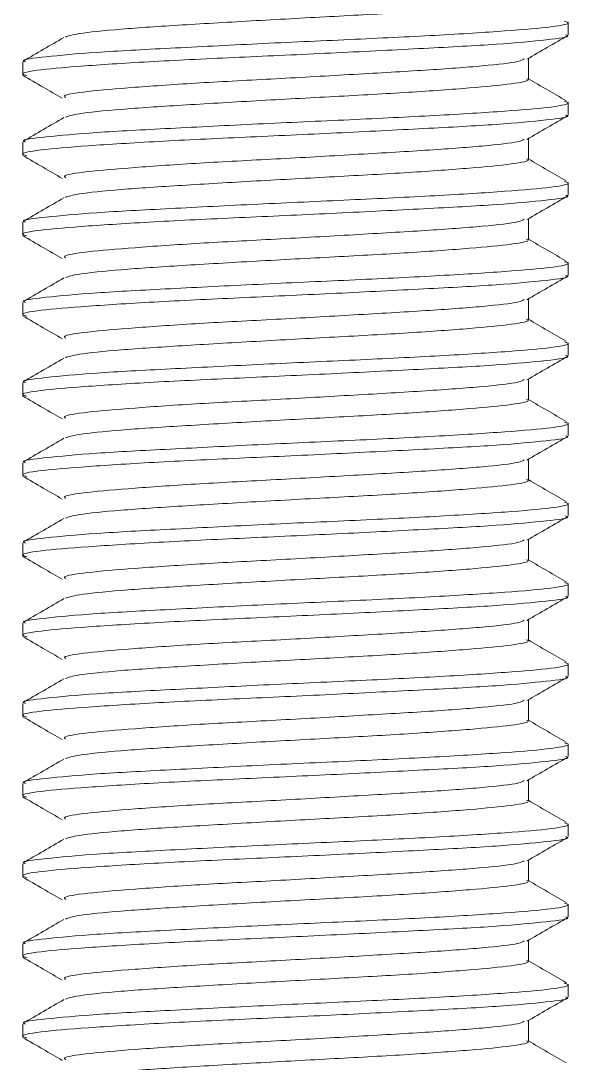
# Model space of a CAD drawing. Extents: x -976302 to -776254, y 5665 to 231437.
# Drawn here: x -798577.6 to -798516.8, y 78868.3 to 78983.6 of the extents above; entities that cross this region are included whole.
import ezdxf

# ---------------------------------------------------------------- set-up
doc = ezdxf.new("R2010")
doc.units = 0
doc.header["$LTSCALE"] = 1000
doc.header["$MEASUREMENT"] = 0

# ---------------------------------------------------------------- blocks, each defined once
blk = doc.blocks.new('*U17')
at = {"color": 7, "linetype": 'Continuous', "lineweight": 15}
for p, q in [((-22012.724, -7449.757), (-22012.724, -7448.933)), ((-22048.022, -7451.509), (-22048.022, -7452.331)), ((-22015.305, -7452.595), (-22015.305, -7451.282)), ((-22012.724, -7454.942), (-22012.724, -7454.119)), ((-22048.022, -7456.695), (-22048.022, -7457.517)), ((-22015.305, -7457.781), (-22015.305, -7456.468)), ((-22012.724, -7460.128), (-22012.724, -7459.305)), ((-22015.305, -7462.967), (-22015.305, -7461.654)), ((-22048.022, -7461.881), (-22048.022, -7462.703)), ((-22012.724, -7465.314), (-22012.724, -7464.491)), ((-22048.022, -7467.067), (-22048.022, -7467.889)), ((-22015.305, -7468.153), (-22015.305, -7466.84)), ((-22012.724, -7470.5), (-22012.724, -7469.677)), ((-22048.022, -7472.253), (-22048.022, -7473.075)), ((-22015.305, -7473.339), (-22015.305, -7472.026)), ((-22012.724, -7475.686), (-22012.724, -7474.863)), ((-22015.305, -7478.525), (-22015.305, -7477.212)), ((-22048.022, -7477.439), (-22048.022, -7478.261)), ((-22012.724, -7480.872), (-22012.724, -7480.049)), ((-22048.022, -7482.625), (-22048.022, -7483.447)), ((-22015.305, -7483.711), (-22015.305, -7482.398)), ((-22012.724, -7486.058), (-22012.724, -7485.235)), ((-22048.022, -7487.811), (-22048.022, -7488.633)), ((-22015.305, -7488.897), (-22015.305, -7487.584)), ((-22012.724, -7491.244), (-22012.724, -7490.421)), ((-22015.305, -7494.083), (-22015.305, -7492.77)), ((-22048.022, -7492.996), (-22048.022, -7493.819)), ((-22012.724, -7496.43), (-22012.724, -7495.607)), ((-22015.305, -7499.269), (-22015.305, -7497.955)), ((-22048.022, -7498.182), (-22048.022, -7499.005)), ((-22012.724, -7501.616), (-22012.724, -7500.793)), ((-22048.022, -7503.368), (-22048.022, -7504.191)), ((-22015.305, -7504.455), (-22015.305, -7503.141)), ((-22012.724, -7506.802), (-22012.724, -7505.979)), ((-22048.022, -7508.554), (-22048.022, -7509.377)), ((-22015.305, -7509.641), (-22015.305, -7508.327)), ((-22012.724, -7511.988), (-22012.724, -7511.164)), ((-22015.305, -7514.827), (-22015.305, -7513.513)), ((-22048.022, -7513.74), (-22048.022, -7514.562))]:
    blk.add_line(p, q, dxfattribs=at)
for points, knots in [([(-22015.417, -7447.41), (-22015.382, -7447.423), (-22015.116, -7447.524), (-22016.254, -7447.747), (-22018.879, -7447.997), (-22022.937, -7448.295), (-22027.8, -7448.558), (-22032.966, -7448.836), (-22037.849, -7449.124), (-22041.835, -7449.383), (-22044.573, -7449.665), (-22045.045, -7449.826), (-22045.262, -7449.899)], [0, 0, 0, 0, 0.016846, 0.1280213, 0.2392296, 0.3502223, 0.4613488, 0.5725715, 0.6837103, 0.7948399, 0.9062754, 1, 1, 1, 1]), ([(-22047.842, -7451.509), (-22047.901, -7451.486), (-22048.207, -7451.366), (-22046.695, -7451.187), (-22043.493, -7450.878), (-22038.61, -7450.629), (-22032.86, -7450.332), (-22026.816, -7450.062), (-22021.191, -7449.793), (-22016.549, -7449.499), (-22013.611, -7449.249), (-22012.458, -7449.011), (-22012.88, -7448.9), (-22012.971, -7448.876)], [0, 0, 0, 0, 0.025159, 0.130433, 0.235235, 0.340569, 0.445675, 0.550666, 0.65549, 0.76083, 0.865921, 0.97091, 1, 1, 1, 1]), ([(-22012.904, -7449.757), (-22012.849, -7449.776), (-22012.517, -7449.892), (-22013.967, -7450.068), (-22017.109, -7450.374), (-22021.935, -7450.626), (-22027.656, -7450.92), (-22033.706, -7451.194), (-22039.364, -7451.457), (-22044.034, -7451.756), (-22047.071, -7452.004), (-22048.32, -7452.248), (-22047.867, -7452.365), (-22047.752, -7452.395)], [0, 0, 0, 0, 0.020956, 0.125784, 0.230725, 0.335458, 0.440362, 0.545066, 0.649956, 0.754581, 0.859545, 0.96439, 1, 1, 1, 1]), ([(-22045.351, -7449.922), (-22045.793, -7450.178), (-22046.675, -7450.69), (-22047.558, -7451.203), (-22047.999, -7451.459)], [0, 0, 0, 0, 0.500034, 1, 1, 1, 1]), ([(-22015.395, -7451.331), (-22014.953, -7451.075), (-22014.071, -7450.564), (-22013.188, -7450.052), (-22012.747, -7449.796)], [0, 0, 0, 0, 0.500014, 1, 1, 1, 1]), ([(-22045.239, -7453.814), (-22045.29, -7453.777), (-22045.467, -7453.651), (-22043.999, -7453.411), (-22040.969, -7453.16), (-22036.665, -7452.856), (-22031.666, -7452.606), (-22026.523, -7452.311), (-22021.794, -7452.039), (-22018.101, -7451.767), (-22015.87, -7451.513), (-22015.657, -7451.369), (-22015.574, -7451.313)], [0, 0, 0, 0, 0.0446047, 0.1549405, 0.2658458, 0.3761896, 0.4869812, 0.5976326, 0.7082599, 0.819146, 0.9295768, 1, 1, 1, 1]), ([(-22048.022, -7452.372), (-22047.58, -7452.628), (-22046.728, -7453.123), (-22045.875, -7453.617), (-22045.463, -7453.855)], [0, 0, 0, 0, 0.517668, 1, 1, 1, 1]), ([(-22015.417, -7452.595), (-22015.382, -7452.609), (-22015.116, -7452.71), (-22016.254, -7452.933), (-22018.879, -7453.183), (-22022.937, -7453.481), (-22027.8, -7453.744), (-22032.966, -7454.022), (-22037.849, -7454.31), (-22041.835, -7454.569), (-22044.573, -7454.851), (-22045.045, -7455.012), (-22045.262, -7455.085)], [0, 0, 0, 0, 0.016846, 0.1280213, 0.2392296, 0.3502223, 0.4613488, 0.5725715, 0.6837103, 0.7948399, 0.9062754, 1, 1, 1, 1]), ([(-22012.859, -7454.017), (-22013.263, -7453.784), (-22014.08, -7453.314), (-22014.894, -7452.837), (-22015.305, -7452.595)], [0, 0, 0, 0, 0.494618, 1, 1, 1, 1]), ([(-22047.842, -7456.695), (-22047.901, -7456.672), (-22048.207, -7456.552), (-22046.695, -7456.373), (-22043.493, -7456.064), (-22038.61, -7455.815), (-22032.86, -7455.518), (-22026.816, -7455.248), (-22021.191, -7454.979), (-22016.549, -7454.685), (-22013.611, -7454.435), (-22012.458, -7454.197), (-22012.88, -7454.086), (-22012.971, -7454.062)], [0, 0, 0, 0, 0.025159, 0.130433, 0.235235, 0.340569, 0.445675, 0.550666, 0.65549, 0.76083, 0.865921, 0.97091, 1, 1, 1, 1]), ([(-22012.904, -7454.942), (-22012.849, -7454.962), (-22012.517, -7455.078), (-22013.967, -7455.253), (-22017.109, -7455.56), (-22021.935, -7455.812), (-22027.656, -7456.106), (-22033.706, -7456.38), (-22039.364, -7456.643), (-22044.034, -7456.942), (-22047.071, -7457.19), (-22048.32, -7457.434), (-22047.867, -7457.551), (-22047.752, -7457.581)], [0, 0, 0, 0, 0.020956, 0.125784, 0.230725, 0.335458, 0.440362, 0.545066, 0.649956, 0.754581, 0.859545, 0.96439, 1, 1, 1, 1]), ([(-22015.395, -7456.517), (-22014.953, -7456.261), (-22014.071, -7455.75), (-22013.188, -7455.238), (-22012.747, -7454.982)], [0, 0, 0, 0, 0.500014, 1, 1, 1, 1]), ([(-22045.351, -7455.108), (-22045.793, -7455.364), (-22046.675, -7455.876), (-22047.558, -7456.388), (-22047.999, -7456.645)], [0, 0, 0, 0, 0.500034, 1, 1, 1, 1]), ([(-22045.239, -7459), (-22045.29, -7458.963), (-22045.467, -7458.837), (-22043.999, -7458.597), (-22040.969, -7458.346), (-22036.665, -7458.042), (-22031.666, -7457.792), (-22026.523, -7457.497), (-22021.794, -7457.225), (-22018.101, -7456.953), (-22015.87, -7456.699), (-22015.657, -7456.555), (-22015.574, -7456.499)], [0, 0, 0, 0, 0.0446047, 0.1549405, 0.2658458, 0.3761896, 0.4869812, 0.5976326, 0.7082599, 0.819146, 0.9295768, 1, 1, 1, 1]), ([(-22048.022, -7457.558), (-22047.58, -7457.814), (-22046.728, -7458.309), (-22045.875, -7458.803), (-22045.463, -7459.041)], [0, 0, 0, 0, 0.517668, 1, 1, 1, 1]), ([(-22015.417, -7457.781), (-22015.382, -7457.795), (-22015.116, -7457.896), (-22016.254, -7458.119), (-22018.879, -7458.369), (-22022.937, -7458.667), (-22027.8, -7458.93), (-22032.966, -7459.208), (-22037.849, -7459.496), (-22041.835, -7459.755), (-22044.573, -7460.037), (-22045.045, -7460.198), (-22045.262, -7460.271)], [0, 0, 0, 0, 0.016846, 0.1280213, 0.2392296, 0.3502223, 0.4613488, 0.5725715, 0.6837103, 0.7948399, 0.9062754, 1, 1, 1, 1]), ([(-22012.859, -7459.203), (-22013.263, -7458.97), (-22014.08, -7458.5), (-22014.894, -7458.023), (-22015.305, -7457.781)], [0, 0, 0, 0, 0.494618, 1, 1, 1, 1]), ([(-22047.842, -7461.881), (-22047.901, -7461.858), (-22048.207, -7461.738), (-22046.695, -7461.559), (-22043.493, -7461.25), (-22038.61, -7461.001), (-22032.86, -7460.704), (-22026.816, -7460.434), (-22021.191, -7460.165), (-22016.549, -7459.871), (-22013.611, -7459.621), (-22012.458, -7459.383), (-22012.88, -7459.272), (-22012.971, -7459.248)], [0, 0, 0, 0, 0.025159, 0.130433, 0.235235, 0.340569, 0.445675, 0.550666, 0.65549, 0.76083, 0.865921, 0.97091, 1, 1, 1, 1]), ([(-22012.904, -7460.128), (-22012.849, -7460.148), (-22012.517, -7460.264), (-22013.967, -7460.439), (-22017.109, -7460.746), (-22021.935, -7460.998), (-22027.656, -7461.291), (-22033.706, -7461.566), (-22039.364, -7461.829), (-22044.034, -7462.128), (-22047.071, -7462.376), (-22048.32, -7462.62), (-22047.867, -7462.737), (-22047.752, -7462.767)], [0, 0, 0, 0, 0.020956, 0.125784, 0.230725, 0.335458, 0.440362, 0.545066, 0.649956, 0.754581, 0.859545, 0.96439, 1, 1, 1, 1]), ([(-22045.351, -7460.294), (-22045.793, -7460.55), (-22046.675, -7461.062), (-22047.558, -7461.574), (-22047.999, -7461.831)], [0, 0, 0, 0, 0.500034, 1, 1, 1, 1]), ([(-22015.395, -7461.703), (-22014.953, -7461.447), (-22014.071, -7460.936), (-22013.188, -7460.424), (-22012.747, -7460.168)], [0, 0, 0, 0, 0.500014, 1, 1, 1, 1]), ([(-22045.239, -7464.186), (-22045.29, -7464.149), (-22045.467, -7464.023), (-22043.999, -7463.783), (-22040.969, -7463.532), (-22036.665, -7463.228), (-22031.666, -7462.978), (-22026.523, -7462.683), (-22021.794, -7462.411), (-22018.101, -7462.139), (-22015.87, -7461.885), (-22015.657, -7461.741), (-22015.574, -7461.685)], [0, 0, 0, 0, 0.0446047, 0.1549405, 0.2658458, 0.3761896, 0.4869812, 0.5976326, 0.7082599, 0.819146, 0.9295768, 1, 1, 1, 1]), ([(-22048.022, -7462.744), (-22047.58, -7463), (-22046.728, -7463.495), (-22045.875, -7463.989), (-22045.463, -7464.227)], [0, 0, 0, 0, 0.517668, 1, 1, 1, 1]), ([(-22015.417, -7462.967), (-22015.382, -7462.981), (-22015.116, -7463.082), (-22016.254, -7463.305), (-22018.879, -7463.555), (-22022.937, -7463.853), (-22027.8, -7464.116), (-22032.966, -7464.394), (-22037.849, -7464.682), (-22041.835, -7464.941), (-22044.573, -7465.223), (-22045.045, -7465.384), (-22045.262, -7465.457)], [0, 0, 0, 0, 0.016846, 0.1280213, 0.2392296, 0.3502223, 0.4613488, 0.5725715, 0.6837103, 0.7948399, 0.9062754, 1, 1, 1, 1]), ([(-22012.859, -7464.389), (-22013.263, -7464.156), (-22014.08, -7463.686), (-22014.894, -7463.209), (-22015.305, -7462.967)], [0, 0, 0, 0, 0.494618, 1, 1, 1, 1]), ([(-22047.842, -7467.067), (-22047.901, -7467.044), (-22048.207, -7466.924), (-22046.695, -7466.745), (-22043.493, -7466.436), (-22038.61, -7466.187), (-22032.86, -7465.89), (-22026.816, -7465.62), (-22021.191, -7465.351), (-22016.549, -7465.057), (-22013.611, -7464.807), (-22012.458, -7464.569), (-22012.88, -7464.458), (-22012.971, -7464.434)], [0, 0, 0, 0, 0.025159, 0.130433, 0.235235, 0.340569, 0.445675, 0.550666, 0.65549, 0.76083, 0.865921, 0.97091, 1, 1, 1, 1]), ([(-22012.904, -7465.314), (-22012.849, -7465.334), (-22012.517, -7465.449), (-22013.967, -7465.625), (-22017.109, -7465.932), (-22021.935, -7466.184), (-22027.656, -7466.477), (-22033.706, -7466.752), (-22039.364, -7467.015), (-22044.034, -7467.314), (-22047.071, -7467.562), (-22048.32, -7467.806), (-22047.867, -7467.923), (-22047.752, -7467.953)], [0, 0, 0, 0, 0.020956, 0.125784, 0.230725, 0.335458, 0.440362, 0.545066, 0.649956, 0.754581, 0.859545, 0.96439, 1, 1, 1, 1]), ([(-22045.351, -7465.48), (-22045.793, -7465.736), (-22046.675, -7466.248), (-22047.558, -7466.76), (-22047.999, -7467.016)], [0, 0, 0, 0, 0.500034, 1, 1, 1, 1]), ([(-22015.395, -7466.889), (-22014.953, -7466.633), (-22014.071, -7466.122), (-22013.188, -7465.61), (-22012.747, -7465.354)], [0, 0, 0, 0, 0.500014, 1, 1, 1, 1]), ([(-22045.239, -7469.372), (-22045.29, -7469.335), (-22045.467, -7469.209), (-22043.999, -7468.969), (-22040.969, -7468.718), (-22036.665, -7468.414), (-22031.666, -7468.164), (-22026.523, -7467.869), (-22021.794, -7467.597), (-22018.101, -7467.325), (-22015.87, -7467.071), (-22015.657, -7466.927), (-22015.574, -7466.871)], [0, 0, 0, 0, 0.0446047, 0.1549405, 0.2658458, 0.3761896, 0.4869812, 0.5976326, 0.7082599, 0.819146, 0.9295768, 1, 1, 1, 1]), ([(-22048.022, -7467.93), (-22047.58, -7468.186), (-22046.728, -7468.681), (-22045.875, -7469.175), (-22045.463, -7469.413)], [0, 0, 0, 0, 0.517668, 1, 1, 1, 1]), ([(-22015.417, -7468.153), (-22015.382, -7468.167), (-22015.116, -7468.268), (-22016.254, -7468.491), (-22018.879, -7468.741), (-22022.937, -7469.039), (-22027.8, -7469.302), (-22032.966, -7469.58), (-22037.849, -7469.868), (-22041.835, -7470.127), (-22044.573, -7470.409), (-22045.045, -7470.569), (-22045.262, -7470.643)], [0, 0, 0, 0, 0.016846, 0.1280213, 0.2392296, 0.3502223, 0.4613488, 0.5725715, 0.6837103, 0.7948399, 0.9062754, 1, 1, 1, 1]), ([(-22012.859, -7469.575), (-22013.263, -7469.342), (-22014.08, -7468.872), (-22014.894, -7468.395), (-22015.305, -7468.153)], [0, 0, 0, 0, 0.494618, 1, 1, 1, 1]), ([(-22047.842, -7472.253), (-22047.901, -7472.23), (-22048.207, -7472.11), (-22046.695, -7471.931), (-22043.493, -7471.621), (-22038.61, -7471.373), (-22032.86, -7471.076), (-22026.816, -7470.806), (-22021.191, -7470.537), (-22016.549, -7470.243), (-22013.611, -7469.993), (-22012.458, -7469.755), (-22012.88, -7469.644), (-22012.971, -7469.62)], [0, 0, 0, 0, 0.025159, 0.130433, 0.235235, 0.340569, 0.445675, 0.550666, 0.65549, 0.76083, 0.865921, 0.97091, 1, 1, 1, 1]), ([(-22012.904, -7470.5), (-22012.849, -7470.52), (-22012.517, -7470.635), (-22013.967, -7470.811), (-22017.109, -7471.118), (-22021.935, -7471.37), (-22027.656, -7471.663), (-22033.706, -7471.938), (-22039.364, -7472.201), (-22044.034, -7472.5), (-22047.071, -7472.748), (-22048.32, -7472.992), (-22047.867, -7473.109), (-22047.752, -7473.138)], [0, 0, 0, 0, 0.020956, 0.125784, 0.230725, 0.335458, 0.440362, 0.545066, 0.649956, 0.754581, 0.859545, 0.96439, 1, 1, 1, 1]), ([(-22045.351, -7470.666), (-22045.793, -7470.922), (-22046.675, -7471.434), (-22047.558, -7471.946), (-22047.999, -7472.202)], [0, 0, 0, 0, 0.500034, 1, 1, 1, 1]), ([(-22015.395, -7472.075), (-22014.953, -7471.819), (-22014.071, -7471.308), (-22013.188, -7470.796), (-22012.747, -7470.54)], [0, 0, 0, 0, 0.500014, 1, 1, 1, 1]), ([(-22045.239, -7474.558), (-22045.29, -7474.521), (-22045.467, -7474.395), (-22043.999, -7474.155), (-22040.969, -7473.904), (-22036.665, -7473.6), (-22031.666, -7473.35), (-22026.523, -7473.055), (-22021.794, -7472.783), (-22018.101, -7472.511), (-22015.87, -7472.257), (-22015.657, -7472.113), (-22015.574, -7472.057)], [0, 0, 0, 0, 0.0446047, 0.1549405, 0.2658458, 0.3761896, 0.4869812, 0.5976326, 0.7082599, 0.819146, 0.9295768, 1, 1, 1, 1]), ([(-22048.022, -7473.116), (-22047.58, -7473.372), (-22046.728, -7473.867), (-22045.875, -7474.361), (-22045.463, -7474.599)], [0, 0, 0, 0, 0.517668, 1, 1, 1, 1]), ([(-22015.417, -7473.339), (-22015.382, -7473.353), (-22015.116, -7473.454), (-22016.254, -7473.677), (-22018.879, -7473.927), (-22022.937, -7474.225), (-22027.8, -7474.488), (-22032.966, -7474.766), (-22037.849, -7475.054), (-22041.835, -7475.313), (-22044.573, -7475.595), (-22045.045, -7475.755), (-22045.262, -7475.829)], [0, 0, 0, 0, 0.016846, 0.1280213, 0.2392296, 0.3502223, 0.4613488, 0.5725715, 0.6837103, 0.7948399, 0.9062754, 1, 1, 1, 1]), ([(-22012.859, -7474.761), (-22013.263, -7474.528), (-22014.08, -7474.058), (-22014.894, -7473.58), (-22015.305, -7473.339)], [0, 0, 0, 0, 0.494618, 1, 1, 1, 1]), ([(-22047.842, -7477.439), (-22047.901, -7477.415), (-22048.207, -7477.296), (-22046.695, -7477.117), (-22043.493, -7476.807), (-22038.61, -7476.559), (-22032.86, -7476.262), (-22026.816, -7475.992), (-22021.191, -7475.723), (-22016.549, -7475.429), (-22013.611, -7475.179), (-22012.458, -7474.941), (-22012.88, -7474.83), (-22012.971, -7474.805)], [0, 0, 0, 0, 0.025159, 0.130433, 0.235235, 0.340569, 0.445675, 0.550666, 0.65549, 0.76083, 0.865921, 0.97091, 1, 1, 1, 1]), ([(-22012.904, -7475.686), (-22012.849, -7475.706), (-22012.517, -7475.821), (-22013.967, -7475.997), (-22017.109, -7476.304), (-22021.935, -7476.556), (-22027.656, -7476.849), (-22033.706, -7477.124), (-22039.364, -7477.387), (-22044.034, -7477.686), (-22047.071, -7477.934), (-22048.32, -7478.178), (-22047.867, -7478.295), (-22047.752, -7478.324)], [0, 0, 0, 0, 0.020956, 0.125784, 0.230725, 0.335458, 0.440362, 0.545066, 0.649956, 0.754581, 0.859545, 0.96439, 1, 1, 1, 1]), ([(-22045.351, -7475.852), (-22045.793, -7476.108), (-22046.675, -7476.62), (-22047.558, -7477.132), (-22047.999, -7477.388)], [0, 0, 0, 0, 0.500034, 1, 1, 1, 1]), ([(-22015.395, -7477.261), (-22014.953, -7477.005), (-22014.071, -7476.494), (-22013.188, -7475.982), (-22012.747, -7475.726)], [0, 0, 0, 0, 0.500014, 1, 1, 1, 1]), ([(-22045.239, -7479.744), (-22045.29, -7479.707), (-22045.467, -7479.581), (-22043.999, -7479.341), (-22040.969, -7479.09), (-22036.665, -7478.786), (-22031.666, -7478.536), (-22026.523, -7478.241), (-22021.794, -7477.969), (-22018.101, -7477.697), (-22015.87, -7477.443), (-22015.657, -7477.299), (-22015.574, -7477.243)], [0, 0, 0, 0, 0.0446047, 0.1549405, 0.2658458, 0.3761896, 0.4869812, 0.5976326, 0.7082599, 0.819146, 0.9295768, 1, 1, 1, 1]), ([(-22048.022, -7478.301), (-22047.58, -7478.558), (-22046.728, -7479.053), (-22045.875, -7479.547), (-22045.463, -7479.785)], [0, 0, 0, 0, 0.517668, 1, 1, 1, 1]), ([(-22015.417, -7478.525), (-22015.382, -7478.539), (-22015.116, -7478.64), (-22016.254, -7478.863), (-22018.879, -7479.113), (-22022.937, -7479.411), (-22027.8, -7479.674), (-22032.966, -7479.952), (-22037.849, -7480.24), (-22041.835, -7480.499), (-22044.573, -7480.78), (-22045.045, -7480.941), (-22045.262, -7481.015)], [0, 0, 0, 0, 0.016846, 0.1280213, 0.2392296, 0.3502223, 0.4613488, 0.5725715, 0.6837103, 0.7948399, 0.9062754, 1, 1, 1, 1]), ([(-22012.859, -7479.947), (-22013.263, -7479.714), (-22014.08, -7479.244), (-22014.894, -7478.766), (-22015.305, -7478.525)], [0, 0, 0, 0, 0.494618, 1, 1, 1, 1]), ([(-22047.842, -7482.625), (-22047.901, -7482.601), (-22048.207, -7482.482), (-22046.695, -7482.303), (-22043.493, -7481.993), (-22038.61, -7481.745), (-22032.86, -7481.448), (-22026.816, -7481.178), (-22021.191, -7480.909), (-22016.549, -7480.615), (-22013.611, -7480.365), (-22012.458, -7480.127), (-22012.88, -7480.016), (-22012.971, -7479.991)], [0, 0, 0, 0, 0.025159, 0.130433, 0.235235, 0.340569, 0.445675, 0.550666, 0.65549, 0.76083, 0.865921, 0.97091, 1, 1, 1, 1]), ([(-22012.904, -7480.872), (-22012.849, -7480.892), (-22012.517, -7481.007), (-22013.967, -7481.183), (-22017.109, -7481.49), (-22021.935, -7481.742), (-22027.656, -7482.035), (-22033.706, -7482.31), (-22039.364, -7482.573), (-22044.034, -7482.872), (-22047.071, -7483.12), (-22048.32, -7483.364), (-22047.867, -7483.481), (-22047.752, -7483.51)], [0, 0, 0, 0, 0.020956, 0.125784, 0.230725, 0.335458, 0.440362, 0.545066, 0.649956, 0.754581, 0.859545, 0.96439, 1, 1, 1, 1]), ([(-22045.351, -7481.038), (-22045.793, -7481.294), (-22046.675, -7481.806), (-22047.558, -7482.318), (-22047.999, -7482.574)], [0, 0, 0, 0, 0.500034, 1, 1, 1, 1]), ([(-22015.395, -7482.447), (-22014.953, -7482.191), (-22014.071, -7481.68), (-22013.188, -7481.168), (-22012.747, -7480.912)], [0, 0, 0, 0, 0.500014, 1, 1, 1, 1]), ([(-22045.239, -7484.93), (-22045.29, -7484.893), (-22045.467, -7484.766), (-22043.999, -7484.527), (-22040.969, -7484.276), (-22036.665, -7483.972), (-22031.666, -7483.722), (-22026.523, -7483.427), (-22021.794, -7483.155), (-22018.101, -7482.883), (-22015.87, -7482.629), (-22015.657, -7482.485), (-22015.574, -7482.429)], [0, 0, 0, 0, 0.0446047, 0.1549405, 0.2658458, 0.3761896, 0.4869812, 0.5976326, 0.7082599, 0.819146, 0.9295768, 1, 1, 1, 1]), ([(-22048.022, -7483.487), (-22047.58, -7483.744), (-22046.728, -7484.239), (-22045.875, -7484.733), (-22045.463, -7484.971)], [0, 0, 0, 0, 0.517668, 1, 1, 1, 1]), ([(-22015.417, -7483.711), (-22015.382, -7483.725), (-22015.116, -7483.826), (-22016.254, -7484.049), (-22018.879, -7484.299), (-22022.937, -7484.597), (-22027.8, -7484.86), (-22032.966, -7485.138), (-22037.849, -7485.426), (-22041.835, -7485.685), (-22044.573, -7485.966), (-22045.045, -7486.127), (-22045.262, -7486.201)], [0, 0, 0, 0, 0.016846, 0.1280213, 0.2392296, 0.3502223, 0.4613488, 0.5725715, 0.6837103, 0.7948399, 0.9062754, 1, 1, 1, 1]), ([(-22012.859, -7485.133), (-22013.263, -7484.9), (-22014.08, -7484.43), (-22014.894, -7483.952), (-22015.305, -7483.711)], [0, 0, 0, 0, 0.494618, 1, 1, 1, 1]), ([(-22047.842, -7487.811), (-22047.901, -7487.787), (-22048.207, -7487.668), (-22046.695, -7487.489), (-22043.493, -7487.179), (-22038.61, -7486.931), (-22032.86, -7486.634), (-22026.816, -7486.364), (-22021.191, -7486.095), (-22016.549, -7485.801), (-22013.611, -7485.551), (-22012.458, -7485.313), (-22012.88, -7485.202), (-22012.971, -7485.177)], [0, 0, 0, 0, 0.025159, 0.130433, 0.235235, 0.340569, 0.445675, 0.550666, 0.65549, 0.76083, 0.865921, 0.97091, 1, 1, 1, 1]), ([(-22012.904, -7486.058), (-22012.849, -7486.078), (-22012.517, -7486.193), (-22013.967, -7486.369), (-22017.109, -7486.676), (-22021.935, -7486.928), (-22027.656, -7487.221), (-22033.706, -7487.496), (-22039.364, -7487.759), (-22044.034, -7488.058), (-22047.071, -7488.306), (-22048.32, -7488.55), (-22047.867, -7488.667), (-22047.752, -7488.696)], [0, 0, 0, 0, 0.020956, 0.125784, 0.230725, 0.335458, 0.440362, 0.545066, 0.649956, 0.754581, 0.859545, 0.96439, 1, 1, 1, 1]), ([(-22045.351, -7486.224), (-22045.793, -7486.48), (-22046.675, -7486.992), (-22047.558, -7487.504), (-22047.999, -7487.76)], [0, 0, 0, 0, 0.500034, 1, 1, 1, 1]), ([(-22015.395, -7487.633), (-22014.953, -7487.377), (-22014.071, -7486.866), (-22013.188, -7486.354), (-22012.747, -7486.098)], [0, 0, 0, 0, 0.500014, 1, 1, 1, 1]), ([(-22045.239, -7490.116), (-22045.29, -7490.079), (-22045.467, -7489.952), (-22043.999, -7489.713), (-22040.969, -7489.462), (-22036.665, -7489.158), (-22031.666, -7488.908), (-22026.523, -7488.613), (-22021.794, -7488.341), (-22018.101, -7488.069), (-22015.87, -7487.815), (-22015.657, -7487.671), (-22015.574, -7487.615)], [0, 0, 0, 0, 0.0446047, 0.1549405, 0.2658458, 0.3761896, 0.4869812, 0.5976326, 0.7082599, 0.819146, 0.9295768, 1, 1, 1, 1]), ([(-22048.022, -7488.673), (-22047.58, -7488.93), (-22046.728, -7489.425), (-22045.875, -7489.919), (-22045.463, -7490.157)], [0, 0, 0, 0, 0.517668, 1, 1, 1, 1]), ([(-22015.417, -7488.897), (-22015.382, -7488.91), (-22015.116, -7489.012), (-22016.254, -7489.235), (-22018.879, -7489.485), (-22022.937, -7489.783), (-22027.8, -7490.046), (-22032.966, -7490.324), (-22037.849, -7490.612), (-22041.835, -7490.871), (-22044.573, -7491.152), (-22045.045, -7491.313), (-22045.262, -7491.387)], [0, 0, 0, 0, 0.016846, 0.1280213, 0.2392296, 0.3502223, 0.4613488, 0.5725715, 0.6837103, 0.7948399, 0.9062754, 1, 1, 1, 1]), ([(-22012.859, -7490.319), (-22013.263, -7490.086), (-22014.08, -7489.616), (-22014.894, -7489.138), (-22015.305, -7488.897)], [0, 0, 0, 0, 0.494618, 1, 1, 1, 1]), ([(-22047.842, -7492.996), (-22047.901, -7492.973), (-22048.207, -7492.854), (-22046.695, -7492.675), (-22043.493, -7492.365), (-22038.61, -7492.117), (-22032.86, -7491.82), (-22026.816, -7491.55), (-22021.191, -7491.281), (-22016.549, -7490.987), (-22013.611, -7490.737), (-22012.458, -7490.499), (-22012.88, -7490.387), (-22012.971, -7490.363)], [0, 0, 0, 0, 0.025159, 0.130433, 0.235235, 0.340569, 0.445675, 0.550666, 0.65549, 0.76083, 0.865921, 0.97091, 1, 1, 1, 1]), ([(-22012.904, -7491.244), (-22012.849, -7491.263), (-22012.517, -7491.379), (-22013.967, -7491.555), (-22017.109, -7491.862), (-22021.935, -7492.114), (-22027.656, -7492.407), (-22033.706, -7492.682), (-22039.364, -7492.945), (-22044.034, -7493.244), (-22047.071, -7493.492), (-22048.32, -7493.736), (-22047.867, -7493.853), (-22047.752, -7493.882)], [0, 0, 0, 0, 0.020956, 0.125784, 0.230725, 0.335458, 0.440362, 0.545066, 0.649956, 0.754581, 0.859545, 0.96439, 1, 1, 1, 1]), ([(-22045.351, -7491.41), (-22045.793, -7491.666), (-22046.675, -7492.178), (-22047.558, -7492.69), (-22047.999, -7492.946)], [0, 0, 0, 0, 0.500034, 1, 1, 1, 1]), ([(-22015.395, -7492.819), (-22014.953, -7492.563), (-22014.071, -7492.051), (-22013.188, -7491.54), (-22012.747, -7491.284)], [0, 0, 0, 0, 0.500014, 1, 1, 1, 1]), ([(-22045.239, -7495.301), (-22045.29, -7495.265), (-22045.467, -7495.138), (-22043.999, -7494.899), (-22040.969, -7494.648), (-22036.665, -7494.344), (-22031.666, -7494.094), (-22026.523, -7493.798), (-22021.794, -7493.527), (-22018.101, -7493.255), (-22015.87, -7493.001), (-22015.657, -7492.857), (-22015.574, -7492.801)], [0, 0, 0, 0, 0.0446047, 0.1549405, 0.2658458, 0.3761896, 0.4869812, 0.5976326, 0.7082599, 0.819146, 0.9295768, 1, 1, 1, 1]), ([(-22048.022, -7493.859), (-22047.58, -7494.116), (-22046.728, -7494.611), (-22045.875, -7495.105), (-22045.463, -7495.343)], [0, 0, 0, 0, 0.517668, 1, 1, 1, 1]), ([(-22015.417, -7494.083), (-22015.382, -7494.096), (-22015.116, -7494.198), (-22016.254, -7494.421), (-22018.879, -7494.671), (-22022.937, -7494.969), (-22027.8, -7495.232), (-22032.966, -7495.51), (-22037.849, -7495.798), (-22041.835, -7496.057), (-22044.573, -7496.338), (-22045.045, -7496.499), (-22045.262, -7496.573)], [0, 0, 0, 0, 0.016846, 0.1280213, 0.2392296, 0.3502223, 0.4613488, 0.5725715, 0.6837103, 0.7948399, 0.9062754, 1, 1, 1, 1]), ([(-22012.859, -7495.505), (-22013.263, -7495.272), (-22014.08, -7494.802), (-22014.894, -7494.324), (-22015.305, -7494.083)], [0, 0, 0, 0, 0.494618, 1, 1, 1, 1]), ([(-22047.842, -7498.182), (-22047.901, -7498.159), (-22048.207, -7498.04), (-22046.695, -7497.861), (-22043.493, -7497.551), (-22038.61, -7497.303), (-22032.86, -7497.006), (-22026.816, -7496.736), (-22021.191, -7496.467), (-22016.549, -7496.173), (-22013.611, -7495.923), (-22012.458, -7495.685), (-22012.88, -7495.573), (-22012.971, -7495.549)], [0, 0, 0, 0, 0.025159, 0.130433, 0.235235, 0.340569, 0.445675, 0.550666, 0.65549, 0.76083, 0.865921, 0.97091, 1, 1, 1, 1]), ([(-22012.904, -7496.43), (-22012.849, -7496.449), (-22012.517, -7496.565), (-22013.967, -7496.741), (-22017.109, -7497.048), (-22021.935, -7497.3), (-22027.656, -7497.593), (-22033.706, -7497.868), (-22039.364, -7498.131), (-22044.034, -7498.43), (-22047.071, -7498.678), (-22048.32, -7498.922), (-22047.867, -7499.039), (-22047.752, -7499.068)], [0, 0, 0, 0, 0.020956, 0.125784, 0.230725, 0.335458, 0.440362, 0.545066, 0.649956, 0.754581, 0.859545, 0.96439, 1, 1, 1, 1]), ([(-22045.351, -7496.596), (-22045.793, -7496.852), (-22046.675, -7497.364), (-22047.558, -7497.876), (-22047.999, -7498.132)], [0, 0, 0, 0, 0.500034, 1, 1, 1, 1]), ([(-22015.395, -7498.005), (-22014.953, -7497.749), (-22014.071, -7497.237), (-22013.188, -7496.726), (-22012.747, -7496.47)], [0, 0, 0, 0, 0.500014, 1, 1, 1, 1]), ([(-22045.239, -7500.487), (-22045.29, -7500.451), (-22045.467, -7500.324), (-22043.999, -7500.085), (-22040.969, -7499.834), (-22036.665, -7499.53), (-22031.666, -7499.28), (-22026.523, -7498.984), (-22021.794, -7498.713), (-22018.101, -7498.441), (-22015.87, -7498.187), (-22015.657, -7498.043), (-22015.574, -7497.987)], [0, 0, 0, 0, 0.0446047, 0.1549405, 0.2658458, 0.3761896, 0.4869812, 0.5976326, 0.7082599, 0.819146, 0.9295768, 1, 1, 1, 1]), ([(-22048.022, -7499.045), (-22047.58, -7499.302), (-22046.728, -7499.796), (-22045.875, -7500.291), (-22045.463, -7500.529)], [0, 0, 0, 0, 0.517668, 1, 1, 1, 1]), ([(-22015.417, -7499.269), (-22015.382, -7499.282), (-22015.116, -7499.384), (-22016.254, -7499.607), (-22018.879, -7499.857), (-22022.937, -7500.155), (-22027.8, -7500.418), (-22032.966, -7500.696), (-22037.849, -7500.984), (-22041.835, -7501.243), (-22044.573, -7501.524), (-22045.045, -7501.685), (-22045.262, -7501.759)], [0, 0, 0, 0, 0.016846, 0.1280213, 0.2392296, 0.3502223, 0.4613488, 0.5725715, 0.6837103, 0.7948399, 0.9062754, 1, 1, 1, 1]), ([(-22012.859, -7500.691), (-22013.263, -7500.458), (-22014.08, -7499.988), (-22014.894, -7499.51), (-22015.305, -7499.269)], [0, 0, 0, 0, 0.494618, 1, 1, 1, 1]), ([(-22047.842, -7503.368), (-22047.901, -7503.345), (-22048.207, -7503.225), (-22046.695, -7503.047), (-22043.493, -7502.737), (-22038.61, -7502.489), (-22032.86, -7502.192), (-22026.816, -7501.922), (-22021.191, -7501.653), (-22016.549, -7501.359), (-22013.611, -7501.109), (-22012.458, -7500.871), (-22012.88, -7500.759), (-22012.971, -7500.735)], [0, 0, 0, 0, 0.025159, 0.130433, 0.235235, 0.340569, 0.445675, 0.550666, 0.65549, 0.76083, 0.865921, 0.97091, 1, 1, 1, 1]), ([(-22012.904, -7501.616), (-22012.849, -7501.635), (-22012.517, -7501.751), (-22013.967, -7501.927), (-22017.109, -7502.234), (-22021.935, -7502.486), (-22027.656, -7502.779), (-22033.706, -7503.054), (-22039.364, -7503.317), (-22044.034, -7503.616), (-22047.071, -7503.864), (-22048.32, -7504.108), (-22047.867, -7504.225), (-22047.752, -7504.254)], [0, 0, 0, 0, 0.020956, 0.125784, 0.230725, 0.335458, 0.440362, 0.545066, 0.649956, 0.754581, 0.859545, 0.96439, 1, 1, 1, 1]), ([(-22045.351, -7501.782), (-22045.793, -7502.038), (-22046.675, -7502.55), (-22047.558, -7503.062), (-22047.999, -7503.318)], [0, 0, 0, 0, 0.500034, 1, 1, 1, 1]), ([(-22015.395, -7503.191), (-22014.953, -7502.935), (-22014.071, -7502.423), (-22013.188, -7501.912), (-22012.747, -7501.656)], [0, 0, 0, 0, 0.500014, 1, 1, 1, 1]), ([(-22045.239, -7505.673), (-22045.29, -7505.637), (-22045.467, -7505.51), (-22043.999, -7505.271), (-22040.969, -7505.02), (-22036.665, -7504.716), (-22031.666, -7504.466), (-22026.523, -7504.17), (-22021.794, -7503.899), (-22018.101, -7503.627), (-22015.87, -7503.373), (-22015.657, -7503.229), (-22015.574, -7503.173)], [0, 0, 0, 0, 0.0446047, 0.1549405, 0.2658458, 0.3761896, 0.4869812, 0.5976326, 0.7082599, 0.819146, 0.9295768, 1, 1, 1, 1]), ([(-22048.022, -7504.231), (-22047.58, -7504.487), (-22046.728, -7504.982), (-22045.875, -7505.477), (-22045.463, -7505.715)], [0, 0, 0, 0, 0.517668, 1, 1, 1, 1]), ([(-22015.417, -7504.455), (-22015.382, -7504.468), (-22015.116, -7504.57), (-22016.254, -7504.793), (-22018.879, -7505.043), (-22022.937, -7505.341), (-22027.8, -7505.604), (-22032.966, -7505.882), (-22037.849, -7506.17), (-22041.835, -7506.429), (-22044.573, -7506.71), (-22045.045, -7506.871), (-22045.262, -7506.945)], [0, 0, 0, 0, 0.016846, 0.1280213, 0.2392296, 0.3502223, 0.4613488, 0.5725715, 0.6837103, 0.7948399, 0.9062754, 1, 1, 1, 1]), ([(-22012.859, -7505.877), (-22013.263, -7505.644), (-22014.08, -7505.174), (-22014.894, -7504.696), (-22015.305, -7504.455)], [0, 0, 0, 0, 0.494618, 1, 1, 1, 1]), ([(-22047.842, -7508.554), (-22047.901, -7508.531), (-22048.207, -7508.411), (-22046.695, -7508.233), (-22043.493, -7507.923), (-22038.61, -7507.675), (-22032.86, -7507.378), (-22026.816, -7507.108), (-22021.191, -7506.839), (-22016.549, -7506.545), (-22013.611, -7506.295), (-22012.458, -7506.057), (-22012.88, -7505.945), (-22012.971, -7505.921)], [0, 0, 0, 0, 0.025159, 0.130433, 0.235235, 0.340569, 0.445675, 0.550666, 0.65549, 0.76083, 0.865921, 0.97091, 1, 1, 1, 1]), ([(-22012.904, -7506.802), (-22012.849, -7506.821), (-22012.517, -7506.937), (-22013.967, -7507.113), (-22017.109, -7507.42), (-22021.935, -7507.672), (-22027.656, -7507.965), (-22033.706, -7508.239), (-22039.364, -7508.503), (-22044.034, -7508.802), (-22047.071, -7509.05), (-22048.32, -7509.294), (-22047.867, -7509.411), (-22047.752, -7509.44)], [0, 0, 0, 0, 0.020956, 0.125784, 0.230725, 0.335458, 0.440362, 0.545066, 0.649956, 0.754581, 0.859545, 0.96439, 1, 1, 1, 1]), ([(-22015.395, -7508.377), (-22014.953, -7508.121), (-22014.071, -7507.609), (-22013.188, -7507.098), (-22012.747, -7506.842)], [0, 0, 0, 0, 0.500014, 1, 1, 1, 1]), ([(-22045.351, -7506.968), (-22045.793, -7507.224), (-22046.675, -7507.736), (-22047.558, -7508.248), (-22047.999, -7508.504)], [0, 0, 0, 0, 0.500034, 1, 1, 1, 1]), ([(-22045.239, -7510.859), (-22045.29, -7510.823), (-22045.467, -7510.696), (-22043.999, -7510.457), (-22040.969, -7510.206), (-22036.665, -7509.902), (-22031.666, -7509.652), (-22026.523, -7509.356), (-22021.794, -7509.085), (-22018.101, -7508.813), (-22015.87, -7508.559), (-22015.657, -7508.415), (-22015.574, -7508.359)], [0, 0, 0, 0, 0.0446047, 0.1549405, 0.2658458, 0.3761896, 0.4869812, 0.5976326, 0.7082599, 0.819146, 0.9295768, 1, 1, 1, 1]), ([(-22048.022, -7509.417), (-22047.58, -7509.673), (-22046.728, -7510.168), (-22045.875, -7510.662), (-22045.463, -7510.901)], [0, 0, 0, 0, 0.517668, 1, 1, 1, 1]), ([(-22015.417, -7509.641), (-22015.382, -7509.654), (-22015.116, -7509.756), (-22016.254, -7509.979), (-22018.879, -7510.229), (-22022.937, -7510.527), (-22027.8, -7510.79), (-22032.966, -7511.068), (-22037.849, -7511.356), (-22041.835, -7511.615), (-22044.573, -7511.896), (-22045.045, -7512.057), (-22045.262, -7512.131)], [0, 0, 0, 0, 0.016846, 0.1280213, 0.2392296, 0.3502223, 0.4613488, 0.5725715, 0.6837103, 0.7948399, 0.9062754, 1, 1, 1, 1]), ([(-22012.859, -7511.063), (-22013.263, -7510.83), (-22014.08, -7510.359), (-22014.894, -7509.882), (-22015.305, -7509.641)], [0, 0, 0, 0, 0.494618, 1, 1, 1, 1]), ([(-22047.842, -7513.74), (-22047.901, -7513.717), (-22048.207, -7513.597), (-22046.695, -7513.419), (-22043.493, -7513.109), (-22038.61, -7512.861), (-22032.86, -7512.564), (-22026.816, -7512.294), (-22021.191, -7512.025), (-22016.549, -7511.731), (-22013.611, -7511.481), (-22012.458, -7511.243), (-22012.88, -7511.131), (-22012.971, -7511.107)], [0, 0, 0, 0, 0.025159, 0.130433, 0.235235, 0.340569, 0.445675, 0.550666, 0.65549, 0.76083, 0.865921, 0.97091, 1, 1, 1, 1]), ([(-22012.904, -7511.988), (-22012.849, -7512.007), (-22012.517, -7512.123), (-22013.967, -7512.299), (-22017.109, -7512.606), (-22021.935, -7512.858), (-22027.656, -7513.151), (-22033.706, -7513.425), (-22039.364, -7513.689), (-22044.034, -7513.988), (-22047.071, -7514.236), (-22048.32, -7514.48), (-22047.867, -7514.596), (-22047.752, -7514.626)], [0, 0, 0, 0, 0.020956, 0.125784, 0.230725, 0.335458, 0.440362, 0.545066, 0.649956, 0.754581, 0.859545, 0.96439, 1, 1, 1, 1]), ([(-22045.351, -7512.154), (-22045.793, -7512.41), (-22046.675, -7512.922), (-22047.558, -7513.434), (-22047.999, -7513.69)], [0, 0, 0, 0, 0.500034, 1, 1, 1, 1]), ([(-22015.395, -7513.563), (-22014.953, -7513.307), (-22014.071, -7512.795), (-22013.188, -7512.284), (-22012.747, -7512.028)], [0, 0, 0, 0, 0.500014, 1, 1, 1, 1]), ([(-22045.239, -7516.045), (-22045.29, -7516.009), (-22045.467, -7515.882), (-22043.999, -7515.643), (-22040.969, -7515.392), (-22036.665, -7515.088), (-22031.666, -7514.838), (-22026.523, -7514.542), (-22021.794, -7514.271), (-22018.101, -7513.999), (-22015.87, -7513.745), (-22015.657, -7513.601), (-22015.574, -7513.545)], [0, 0, 0, 0, 0.0446047, 0.1549405, 0.2658458, 0.3761896, 0.4869812, 0.5976326, 0.7082599, 0.819146, 0.9295768, 1, 1, 1, 1]), ([(-22048.022, -7514.603), (-22047.58, -7514.859), (-22046.728, -7515.354), (-22045.875, -7515.848), (-22045.463, -7516.087)], [0, 0, 0, 0, 0.517668, 1, 1, 1, 1]), ([(-22015.417, -7514.827), (-22015.382, -7514.84), (-22015.116, -7514.942), (-22016.254, -7515.164), (-22018.879, -7515.415), (-22022.937, -7515.713), (-22027.8, -7515.976), (-22032.966, -7516.254), (-22037.849, -7516.542), (-22041.835, -7516.801), (-22044.573, -7517.082), (-22045.045, -7517.243), (-22045.262, -7517.317)], [0, 0, 0, 0, 0.016846, 0.1280213, 0.2392296, 0.3502223, 0.4613488, 0.5725715, 0.6837103, 0.7948399, 0.9062754, 1, 1, 1, 1]), ([(-22012.859, -7516.249), (-22013.263, -7516.016), (-22014.08, -7515.545), (-22014.894, -7515.068), (-22015.305, -7514.827)], [0, 0, 0, 0, 0.494618, 1, 1, 1, 1])]:
    blk.add_open_spline(points, degree=3, knots=knots, dxfattribs=at)

msp = doc.modelspace()

# ---------------------------------------------------------------- block references
at = {"xscale": 1.710819728672504, "yscale": 1.710819728672504, "zscale": 1.710819728672504}
msp.add_blockref('*U17', (-760857.19, 91727.27), dxfattribs=at)
msp.add_blockref('*U17', (-760857.19, 91727.27), dxfattribs=at)

doc.saveas('drawing.dxf')
